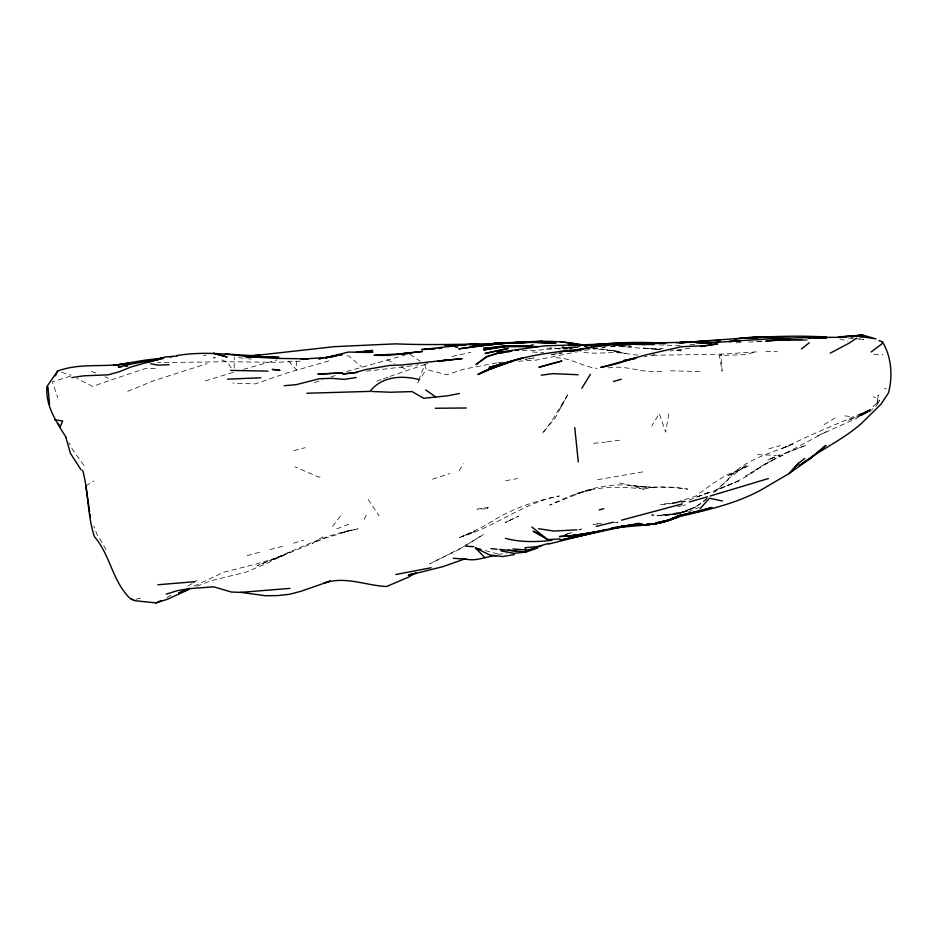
<?xml version="1.0" encoding="UTF-8"?>
<svg xmlns="http://www.w3.org/2000/svg" width="938" height="938" viewBox="0 0 938 938"><rect width="100%" height="100%" fill="white"/><g stroke="black" fill="none" stroke-linecap="round" stroke-linejoin="round"><path stroke-width="0.7" stroke-dasharray="4.69 3.52" d="M234.172 368.013L234.336 357.179M826.226 431.808L761.234 466.174L772.009 460.488L750.658 472.904L761.222 466.456C741.829 481.698 718.602 489.519 695.597 497.41L710.465 491.747L684.494 501.818L672.64 503.413L684.365 500.998L660.68 504.597L672.64 503.413L695.386 496.272L712.106 483.996L726.739 474.933L748.993 465.6L727.138 476.129L738.077 470.759L746.589 465.06L727.994 479.025C744.08 459.421 770.344 453.429 792.786 444.295L781.671 448.645L814.63 433.415L869.303 410.035L859.079 414.866L869.96 409.613L879.727 400.127L876.971 405.11L878.261 394.91L876.971 405.11L870.253 411.043L859.349 416.566L869.843 409.824L856.019 418.676L815.263 436.756M668.759 413.799L665.64 432.113L659.273 413.47L651.711 426.133M487.584 508.724L488.041 507.329L477.184 509.158L487.584 508.724L486.904 509.357L488.041 507.329M418.571 380.347L424.879 364.495L389.774 376.431M364.167 519.335L366.441 514.81M417.516 382.985L426.204 369.431L424.879 364.495M459.116 470.759L463.653 463.735M332.58 526.335L341.702 514.399M713.525 492.602L728.287 479.482L714.381 492.204M707.275 498.09C692.127 511.925 671.526 516.732 651.488 514.939C671.678 517.178 692.408 512.523 707.369 498.254M719.376 355.49L721.322 354.154L756.673 351.856L743.881 354.693L719.376 355.49L722.119 371.225L721.322 354.154L650.128 355.35M191.927 583.671L186.041 587.165M193.087 582.885L198.868 578.969M196.769 586.168L211.66 580.61L246.307 572.051L268.444 562.612L290.252 551.931L279.266 557.113L312.518 543.313L323.047 536.724M467.065 544.521L457.779 550.102L429.756 563.808L462.328 547.417L483.551 534.484L468.238 543.794M85.792 485.907L93.906 480.948M166.976 597.6L171.677 594.751M824.209 424.527L834.867 418.078M745.347 476.058L750.681 473.315M772.044 460.277L782.984 455.235M194.107 586.109L223.607 572.274L256.602 563.914L279.407 556.996L271.399 559.939L284.495 554.604L256.989 565.72C290.44 553.01 322.285 534.637 357.964 528.88L340.893 532.925L351.797 530.04L323.657 538.67L312.518 543.313M688.011 512.242L698.998 507.329M565.051 534.918L570.198 532.749L565.286 534.812M127.744 391.369L153.809 380.699L207.087 363.604M336.765 528.891L350.648 523.486M675.97 514.376L660.88 514.997L675.97 514.376L695.515 506.989L678.596 513.672M569.178 533.476L571.887 532.479M376.724 381.203L382.106 379.233M383.454 378.741L388.836 376.783M578.664 529.982L581.478 528.973L577.714 530.24M108.456 380.863L92.651 386.421L76.963 378.471M205.281 380.934L234.113 372.069M330.762 377.076L336.05 375.223M314.558 382.645L322.438 379.949M677.295 514.212L680.847 513.051M432.5 479.212L449.865 473.549M70.561 376.126L52.34 381.86L57.757 397.759M346.638 371.518L404.712 355.197M293.571 543.196L303.572 540.112M424.867 364.366L427.587 363.557M243.575 369.326L276.71 360.028M678.385 513.672L680.8 512.969M768.832 448.798L780.346 445.597M247.046 555.624L260.143 552.107M328.957 360.884L287.767 372.714L255.148 383.888L232.952 383.126M320.104 476.856L318.85 477.184L294.942 466.796M269.968 549.574L283.851 545.963M293.875 450.568L305.12 447.696M650.796 355.549L654.677 354.587M136.022 599.241L142.377 597.682M677.799 506.708L681.68 505.817M682.981 505.523L685.572 504.925M452.01 356.463L470.817 352.313M597.529 348.162L583.213 350.73M571.5 352.876L536.501 360.063L516.557 361.341M505.652 480.772L517.424 478.544M557.395 353.603L550.489 354.869L554.499 354.177M558.767 353.345L561.534 352.829M575.404 352.16L578.007 351.68M411.63 365.832L366.606 371.214M559.529 353.368L562.331 352.864M644.242 356.874L647.009 356.381M643.796 489.097C658.253 485.45 673.156 486.951 687.695 489.144C669.544 486.072 651.101 488.276 632.927 485.685L655.873 487.701L643.362 487.139L630.606 485.274C601.973 482.753 574.947 492.884 549.68 505.113L582.99 491.84L592.71 489.425L575.146 494.432C597.143 485.849 620.804 486.376 643.796 489.097L617.263 482.238M496.718 362.9L463.794 369.162L446.687 374.813L426.204 369.431M525.221 359.36L533.828 357.953L525.432 359.301M597.705 479.67L642.741 471.896M601.668 523.24L593.238 524.53L598.866 523.685M415.628 365.14L418.407 364.718M689.934 348.186L670.131 350.988M551.579 354.458L554.229 354.095M498.16 362.701L502.487 362.127M592.91 348.713L597.107 348.162M602.7 347.412L605.502 347.048M606.863 441.868L620.921 440.028M593.625 443.322L605.42 442.103M736.119 342.862L741.501 342.417M300.277 361.177L277.226 362.326L227.817 361.728L157.725 362.596M498.148 554.241L506.661 553.549M203.417 355.467L206.055 355.279M576.096 347.048L533.616 350.472L519.195 350.718M455.223 347.295L457.896 347.095L454.297 347.341M575.088 347.083L557.7 348.385L577.667 347.177M601.985 347.271L604.834 347.072M610.521 346.697C628.014 345.512 645.438 350.449 663.049 348.385M802.529 340.506L809.658 340.06M803.385 339.228L807.665 338.993M694.683 344.504L689.231 344.586M608.141 367.942C626.69 364.413 643.902 374.344 662.509 371.096M610.884 346.11L615.176 345.899M748.653 342.065L764.388 341.303M613.968 522.372L617.908 522.22L613.874 522.396M577.878 347.107L569.729 347.459L578.371 347.236M670.6 370.803L702.105 371.624M757.482 454.66L776.324 455.376M765.877 351.574L777.344 351.703M680.073 345.735L656.588 344.75M756.814 341.233L766.991 341.233M155.298 368.564L145.46 368.493L111.294 379.878L104.927 376.724M555.906 357.8C570.656 357.613 582.99 366.981 597.119 368.353M546.854 348.15L568.78 349.194M531.014 344.527L533.804 344.656M620.475 345.864L631.333 346.439L621.648 345.899M660.082 349.358L643.351 348.068L660.211 349.616M873.817 354.189L882.904 354.705M656.061 349.393L660.223 349.628M637.922 355.115C623.102 354.154 609.125 348.221 593.942 348.819L619.244 351.328L606.605 349.968L625.822 353.544C610.802 350.988 595.114 355.174 580.153 351.633M532.561 351.961L543.759 352.77M848.28 338.055L853.897 338.606M855.304 338.735L863.722 339.568L859.407 338.829M346.931 355.842L348.854 356.03L361.599 366.875M844.716 415.874L852.97 416.789M238.557 357.671L247.011 358.644M248.429 358.808L251.243 359.137M562.366 347.13L571.793 348.467M563.175 347.013L568.909 347.939L562.296 346.99L572.157 348.666M850.789 337.352L853.662 337.844M559.212 349.018L550.266 347.13M561.534 347.142L571.195 349.405M485.204 550.571L500.552 554.686M839.815 338.864L848.011 341.209M61.615 372.304L70.96 375.165M568.616 347.142L572.708 348.596M91.408 371.319L98.689 374.215M221.825 359.899L227.442 362.291L231.147 367.719M884.487 388.215L886.328 389.082M387.066 359.746L394.722 363.651M401.112 366.91L407.502 370.17M873.43 396.692L875.471 397.759M409.941 354.341L420.271 361.282M288.646 361.036L296.654 370.041L296.56 358.597M83.904 465.389L72.765 449.923L68.92 442.677M106.158 549.633L96.825 534.027L93.741 526.101M368.118 499.462L379.069 515.83M877.499 400.725L877.757 401.499M564.465 400.538L555.097 418.16L542.129 433.684L551.333 421.725L568.428 393.526L560.045 408.605L564.465 400.538M492.157 521.294L481.429 527.473L461.074 536.806L474.851 531.412L459.444 537.439C494.396 527.578 523.181 502.756 559.283 495.991C535.704 500.798 512.57 508.279 492.157 521.294M507.798 521.282L505.054 522.654L518.538 516.123L507.798 521.282M772.068 458.107L767.519 460.183L780.123 454.871L772.068 458.107M870.253 411.043L848.116 420.482L870.253 411.043M738.675 480.913L718.016 489.343L738.675 480.913M805.695 445.398L783.336 453.992L805.695 445.398M687.425 511.292L663.799 515.091L687.425 511.292M681.07 350.812L675.512 350.495L681.07 350.812"/><path stroke-width="1.41" d="M878.941 340.623L882.4 341.76L882.001 343.8L871.144 351.938M55.272 375.868L57.617 371.085C80.551 362.338 105.408 368.024 128.987 363.135L113.92 365.398M581.795 388.285L590.401 374.356M57.617 371.085L46.9 386.62C45.411 406.224 56.69 422.1 66.352 437.858M699.912 508.842L709.468 498.254L722.459 500.974M798.566 463.255L788.964 473.667L767.331 486.271C739.859 503.249 708.073 509.709 677.13 517.155C655.345 527.25 630.84 524.612 607.812 529.255M809.26 342.769L801.462 349.006M804.769 458.412L798.613 463.208L788.964 473.667L809.611 458.893L799.07 465.776C819.05 450.451 842.664 440.039 861.506 423.39L880.981 404.231L888.497 392.881C892.87 375.904 891.604 356.991 882.4 341.76M856.558 338.102L849.394 343.003L830.282 353.145M415.956 572.637L408.71 577.046L386.585 586.508C365.609 585.57 344.821 575.662 323.927 583.213L330.176 581.079L301.309 591.175L289.772 594.258L277.754 595.583L265.442 595.736L240.843 592.359L231.346 592.042L213.735 586.825L189.499 588.63L177.657 590.577L166.237 594.129M82.661 470.301C88.782 492.075 87.14 515.22 94.445 536.724C110.508 555.167 112.267 581.396 130.37 598.714L135.189 600.73L156.118 602.923L160.949 600.566M477.747 374.485L500.622 363.944L512.324 361.447M680.695 515.701C670.236 520.414 658.945 524.354 647.349 524.108C659.062 524.647 670.013 519.957 680.519 515.361C668.56 521.165 655.533 524.494 642.26 525.186C653.716 524.506 666.226 522.067 676.955 516.838L671.608 518.503M559.142 351.574L571.371 351.058L583.178 349.288C547.417 352.242 511.034 357.19 478.755 374.063L500.927 364.765L488.71 369.302L500.622 363.944L510.225 362.056M189.394 589.228L167.503 599.241L156.118 602.923M189.242 588.325L178.689 593.074L189.488 588.912M677.564 516.557L665.816 521.422L657.386 522.407M500.927 364.765L489.835 369.22L512.312 361.071L500.927 364.448L523.756 357.636L513.578 360.696M677.459 516.475L666.977 520.684L677.025 517.424L654.126 523.967L665.675 521.211M412.509 573.634L408.335 575.287L443.111 566.599L465.717 558.602M666.906 520.731L675.571 517.389M501.009 550.887L514.024 553.361L526.03 552.013L537.357 548.109M512.957 548.976L528.598 550.125L541.601 545.846M768.398 478.556L710.148 496.026M489.648 368.857L506.989 363.194M512.312 361.071L489.167 367.333L509.51 362.162M663.576 521.012L654.208 523.943L646.986 524.049M71.78 377.627L83.67 375.833L108.128 374.848L119.63 371.636L130.781 367.063L163.81 357.566C148.861 361.658 133.313 362.772 118.352 367.11L122.315 366.641M453.359 558.286L466.338 559.2C476.879 561.534 486.33 556.175 496.589 555.589M147.067 362.666L163.81 357.566M528.598 550.125L537.275 547.499M613.722 364.577L635.202 358.152L623.5 360.638L635.952 358.386M613.499 381.531L621.261 379.222M329.05 357.284L325.298 357.8L348.502 352.055L369.724 352.465M689.348 501.959L707.486 496.8M548.73 544.052L606.487 529.454M682.348 503.905L621.589 520.156M548.66 543.477L537.122 546.584L525.057 547.71L525.679 550.371M583.459 535.199L560.15 540.182L601.07 530.568M599.194 509.885L603.814 508.689M596.216 526.429L613.276 522.196M584.433 534.953L606.687 529.56L571.875 537.802L638.966 523.181M431.152 567.748L395.859 574.502M163.235 358.492L153.797 360.602L165.194 356.979L177.317 356.065M169.977 356.979L172.674 356.381M699.947 341.913L704.25 341.737L667.668 342.663L643.538 344.527L618.693 344.035L606.534 344.821L570.468 351.316M612.385 364.976L600.754 367.438L646.657 354.716L681.445 346.708L705.693 345.583L717.523 343.929L700.827 346.521M601.27 345.841L594.598 346.403L571.277 351.035M341.291 354.623L325.298 357.8L337.117 355.432L325.416 357.613L301.18 359.113L308.11 358.879L276.358 358.386L244.724 356.475L252.99 357.378C227.793 353.755 202.35 351.422 177.083 355.514M611.705 528.059L618.212 526.722M459.432 393.491L447.684 395.813L423.613 398.263L412.099 391.592L390.396 392.236L371.659 391.474M571.195 351.046L582.873 348.819M618.435 527.238L611.67 528.54L642.038 523.674L621.015 526.359M356.405 352.313L372.527 350.449L358.492 352.137M439.219 361.529L441.857 361.083M444.483 360.638L449.736 359.746L402.027 364.964L389.88 365.433L366.312 369.455L354.799 372.656L342.792 373.992L357.366 372.398M331.735 356.839L334.409 356.393M514.27 554.616L502.428 556.551L489.636 554.933L475.437 547.956L484.958 557.782M356.17 377.522L344.293 379.351L331.677 378.354L319.412 378.729L296.256 384.65L284.179 385.706M113.615 365.421L145.625 360.063L162.333 358.164M337.012 355.385L342.546 354.587M505.113 352.266L497.539 353.251L486.928 356.405L475.988 364.577L486.271 357.05L497.539 353.251L509.498 351.715M541.191 375.2L553.139 373.641L578.136 374.743M620.874 526.382L630.172 525.21M734.513 339.052L751.784 337.176L776.453 336.988L769.266 337.199M124.965 366.336L127.615 366.031M844.352 337.176L847.166 336.859M852.783 336.203L862.632 335.077L875.986 338.876L856.746 335.945L838.525 336.765M505.699 351.562L497.246 352.465L544.837 345.829L579.156 344.785L593.953 345.594L608.785 345.032L606.136 345.243M508.525 351.269L511.339 350.964M605.444 345.641L608.246 345.348M613.874 344.762L628.272 344.187M497.316 344.035L470.501 346.755C494.549 343.46 518.808 341.842 543.079 342.077L469.668 344.246L421.643 349.569L435.748 348.655M850.59 336.308L862.632 335.077L845.607 336.402M289.901 588.384L240.843 592.359M494.478 344.258L458.788 348.842L482.495 345.348L506.555 343.191M194.846 581.701L157.901 584.749M719.985 340.576L715.964 340.928L719.892 340.74M676.744 342.804L703.735 341.444L693.721 341.913M551.99 540.335C536.419 542.023 520.567 542.457 505.371 538.318M603.931 345.618L606.605 345.395M612.854 344.692L629.457 343.742L653.751 344.211M594.598 346.403L600.273 345.934M603.111 345.7L608.774 345.243M615.867 344.656L631.098 344.539L615.199 344.715M511.796 350.671L509.1 350.882L511.984 350.835M515.83 350.343L518.515 350.132M614.671 344.75L618.705 344.422L606.534 344.821M500.153 343.812L518.608 342.358L506.45 343.132L530.838 342.229L555.742 343.226L530.838 342.229L511.316 342.839M606.054 345.266L608.739 345.055M808.392 338.102L826.179 337.434M424.211 349.44L433.708 348.784M438.632 348.455L441.81 348.244M584.257 345.676L595.653 344.926M598.503 344.738L605.62 344.269L598.866 344.715M593.473 345.067L584.093 345.688L593.531 344.985L584.878 345.594C611.717 342.898 638.719 341.127 665.628 343.578M846.545 336.566L838.443 337.094L843.93 337.211M576.847 529.829L553.901 531.072L538.588 528.68M777.414 340.283L766.018 340.998L778.083 339.884L802.565 339.673L777.93 339.662L790.242 339.462L781.694 340.002M614.167 343.73L622.726 343.202M368.728 352.184L373.007 351.938L360.755 352.008M823.376 338.126L826.226 337.961M541.941 535.481L533.159 531.248L547.733 539.631L559.916 538.963M259.756 355.408L252.697 355.783L334.374 346.661L395.355 343.859C423.144 345.055 450.873 344.387 478.65 344.129M508.431 342.886L494.009 343.156L542.809 341.397L518.526 342.698C541.261 340.166 564.008 341.01 586.391 345.571M476.234 344.738L478.943 344.598M719.798 340.295L679.405 342.581L689.43 342.112M711.649 343.308L704.602 343.179L740.164 340.787L729.096 341.584C765.584 338.688 802.178 337.059 838.771 337.375M227.442 379.163L260.881 377.78M621.706 343.132L568.78 345.477L575.639 345.665M518.585 342.616L530.709 342.053M618.083 344.316L630.371 343.754M764.236 337.188L739.836 338.395L764.107 337.012L752.006 337.703L763.509 337.363M694.214 342.147L679.874 342.722C728.451 339.509 777.098 334.186 825.897 337M169.098 364.718L158.065 365.117L150.737 363.768M259.744 355.338L250.376 355.549L225.413 353.966M465.823 345.196L444.811 345.008L457.322 345.559L450.521 345.29M805.695 337.34L826.401 337.305M278.891 356.956L264.047 357.108M631.157 344.164L653.809 344.598M306.902 393.245L369.994 391.381C381.625 376.455 401.452 375.141 418.559 379.468M435.279 408.253L466.327 407.995M469.27 344.68L473.397 344.727M275.573 357.015L250.727 356.534L255.816 356.874M230.619 370.404L267.881 371.12M764.54 337.363L789.585 338.606M838.349 337.07L845.255 337.223M711.602 343.249L695.691 342.581L711.414 343.191M536.008 346.614L504.339 346.509L483.961 349.944L504.339 346.509L532.221 346.134L507.622 346.274L483.48 348.432L507.435 345.852L532.092 345.958L507.435 345.852L495.44 346.919L519.781 345.829L507.622 346.274L537.884 346.591M814.207 337.598L826.671 338.008M654.63 343.003L649.073 342.78L665.464 343.578M850.649 336.191L853.428 336.296M858.985 336.531L863.148 336.707M465.705 546.174L473.749 546.666M499.532 549.434L516.533 551.016M573.106 345.043L579.801 345.676L568.463 344.621L580.247 345.676M491.043 548.636L497.07 549.234M508.185 550.16L526.03 552.013M54.744 419.896L62.682 420.951L60.114 426.989L58.133 423.401M560.092 341.561L580.716 344.879M475.437 547.956L481.018 549.445M213.876 357.589L214.861 357.859M131.414 599.101L133.489 599.863M425.711 389.962L435.595 396.833M531.893 527.039L547.733 539.631M81.137 469.95L70.432 453.277L65.895 437.425M89.567 511.468L85.792 485.907M90.001 514.153L90.447 516.838M578.289 461.965L574.771 427.634M47.967 387.101L49.538 404.36M825.815 445.468L809.588 459.128L825.815 445.468M711.743 507.493L700.405 511.022L677.002 516.029L700.287 510.917L688.738 513.649L711.743 507.493M550.418 364.038L538.916 367.274L561.897 361.001L550.418 364.038M496.73 350.847L485.075 353.485L508.361 348.42L496.73 350.847M583.377 533.886L571.523 535.821L559.365 536.571L583.448 534.472L571.523 535.821L595.149 532.01L583.377 533.886M360.544 351.539L356.616 352.137L360.544 351.539M322.672 358.199L318.732 358.785L322.742 358.21M410.387 352.758L398.38 354.095L422.323 351.48L410.387 352.758M461.883 358.633L437.917 361.142L461.883 358.633M410.61 353.286L386.456 355.42L374.156 355.303L410.61 353.286M342.417 372.89L318.099 374.098L342.417 372.89M630.101 343.074L617.802 343.296L642.366 343.027L630.101 343.074M213.512 353.286L226.89 356.932L213.512 353.286M277.718 369.783L272.278 369.455L279.958 370.358L277.718 369.783"/></g></svg>
